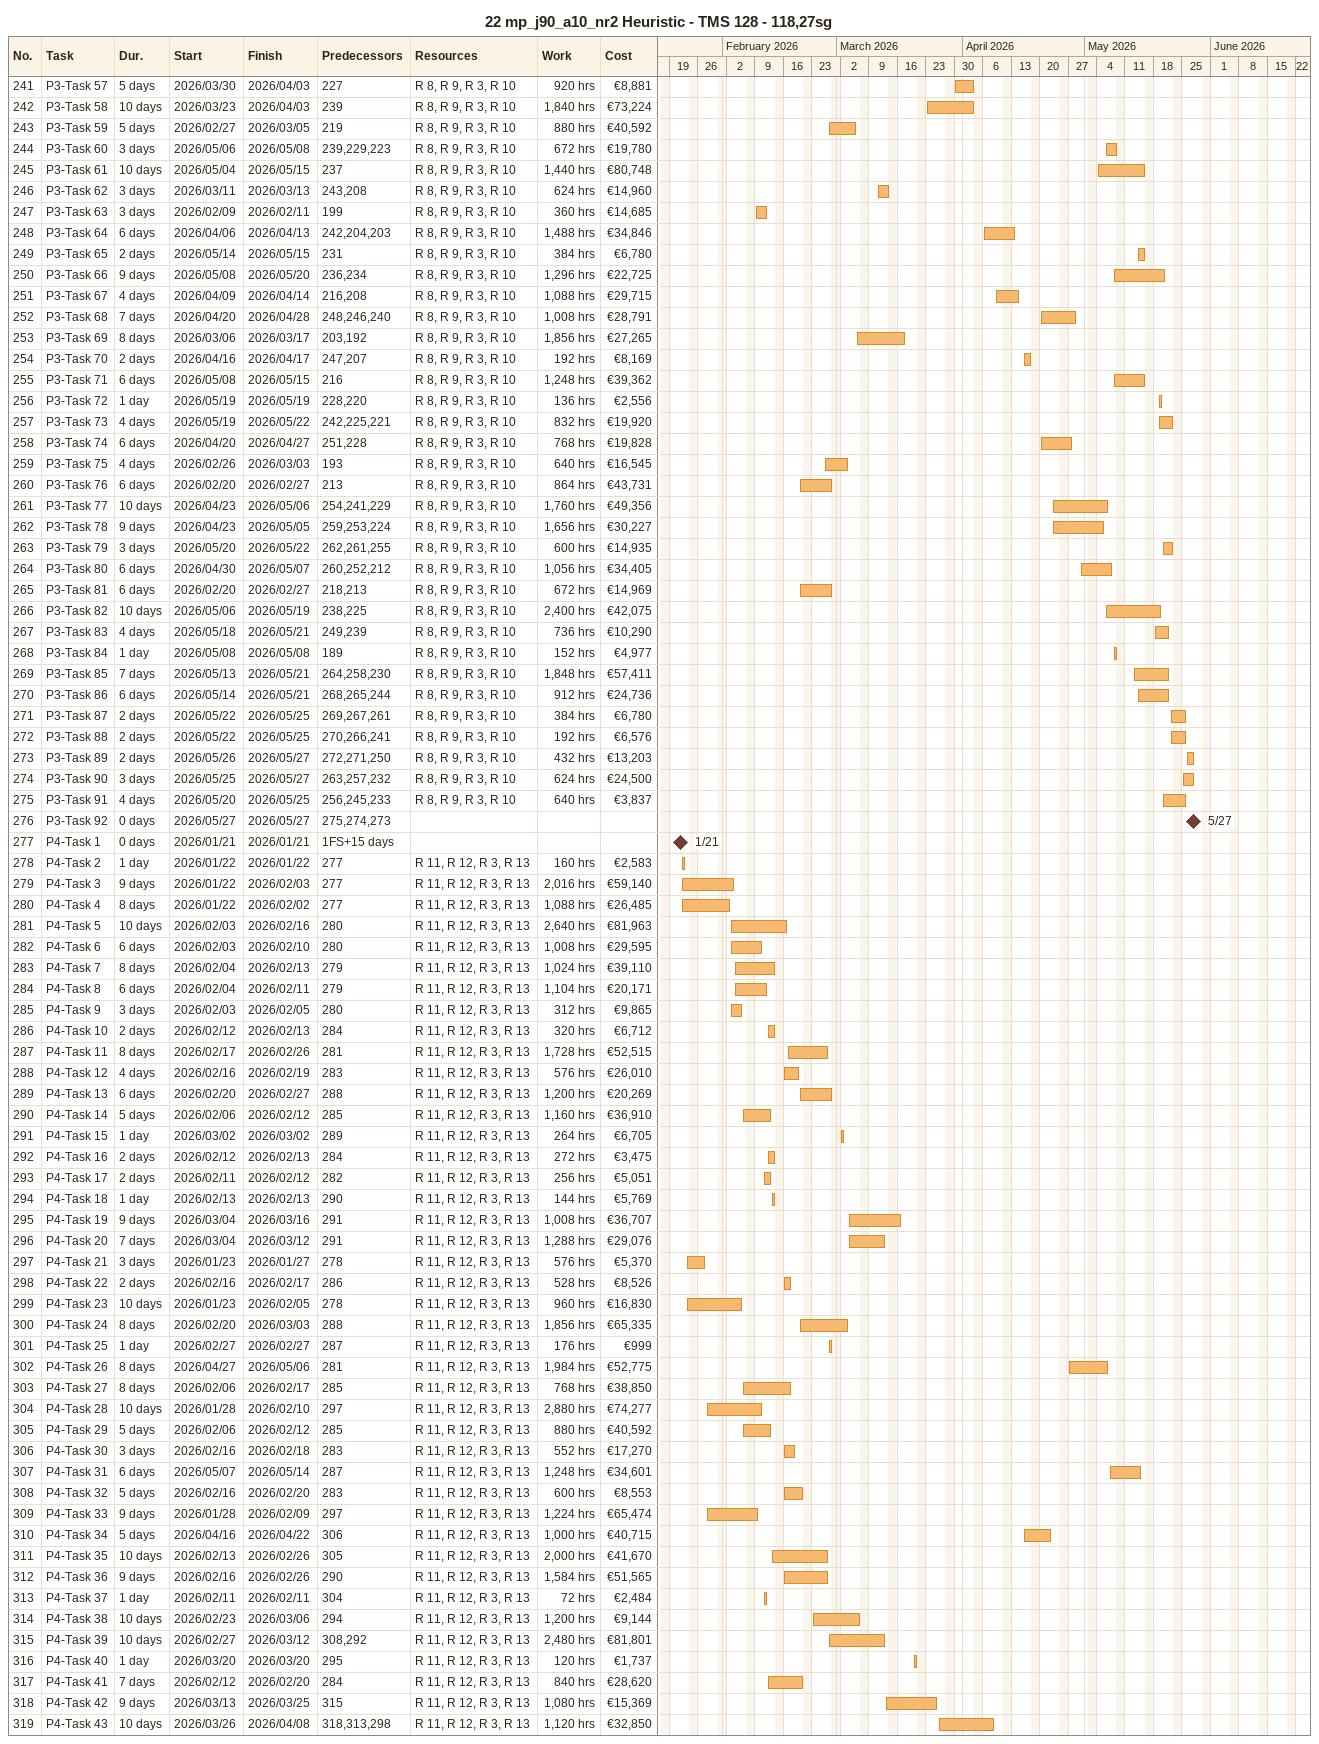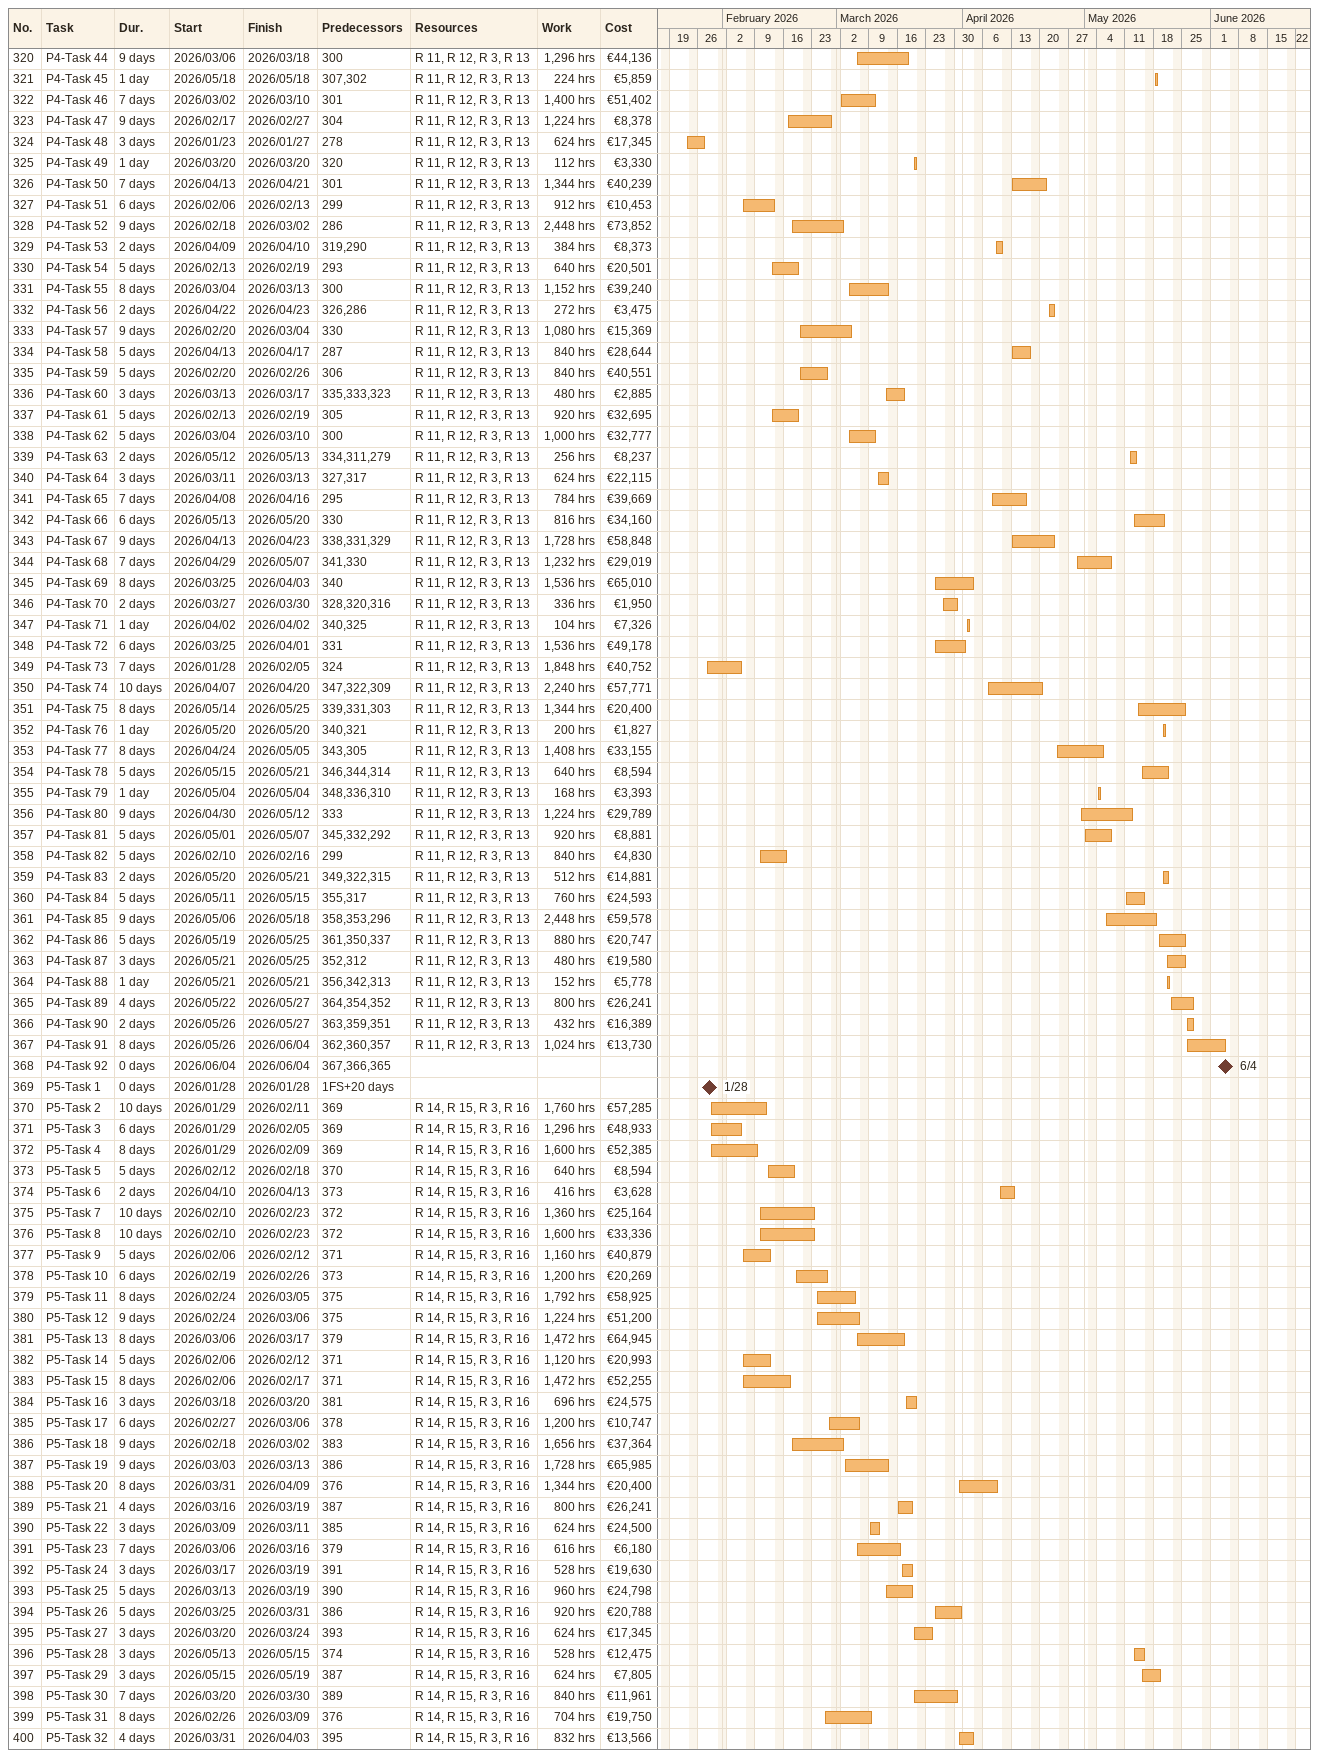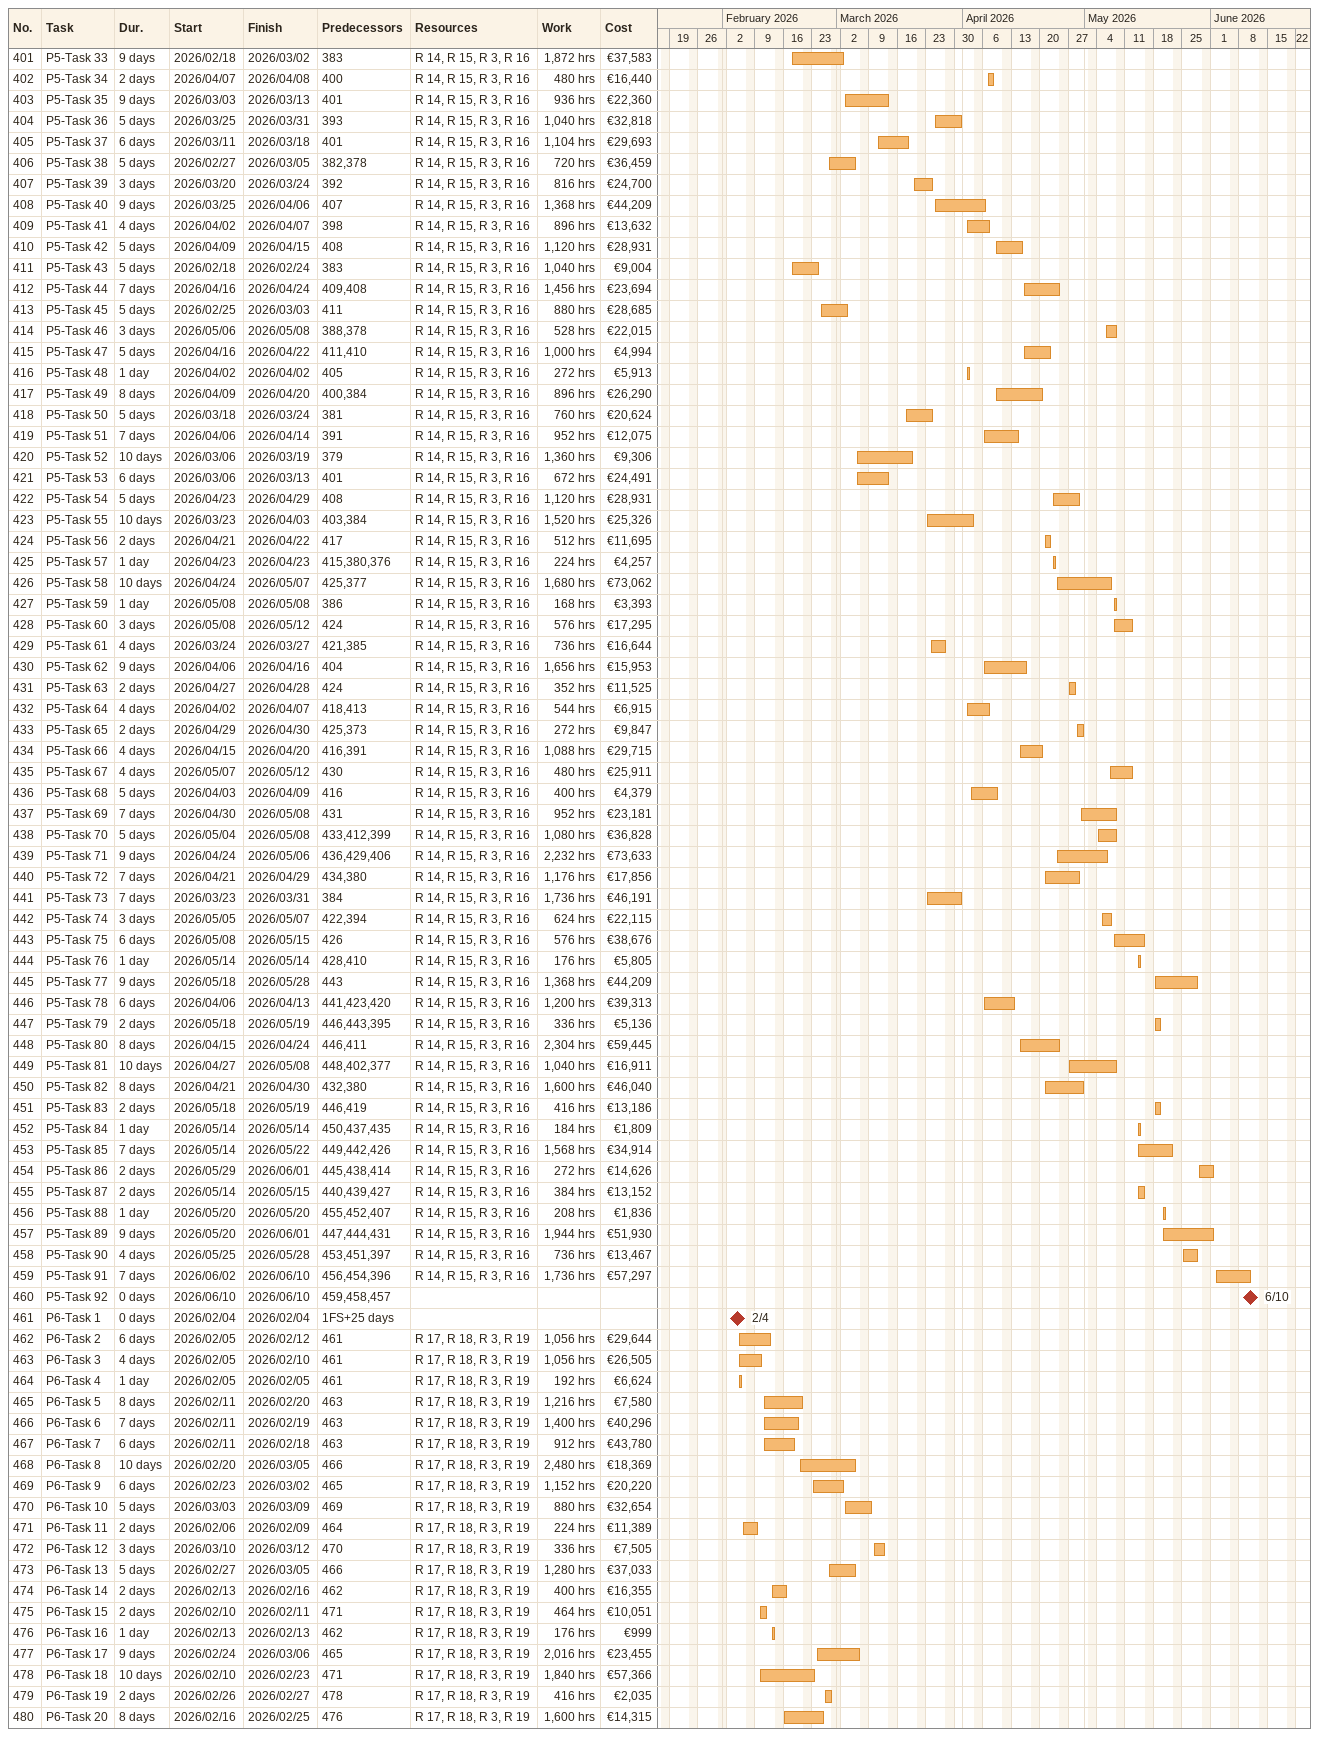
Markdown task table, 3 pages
22 mp_j90_a10_nr2 Heuristic - TMS 128 - 118,27sg

| ID | Task | Duration | Start | Finish | Predecessors | Resources | Work (h) | Cost (€) |
|---|---|---|---|---|---|---|---|---|
| 241 | P3-Task 57 | 5d | 2026-03-30 | 2026-04-03 | 227 | R 8, R 9, R 3, R 10 | 920 | 8881 |
| 242 | P3-Task 58 | 10d | 2026-03-23 | 2026-04-03 | 239 | R 8, R 9, R 3, R 10 | 1840 | 73224 |
| 243 | P3-Task 59 | 5d | 2026-02-27 | 2026-03-05 | 219 | R 8, R 9, R 3, R 10 | 880 | 40592 |
| 244 | P3-Task 60 | 3d | 2026-05-06 | 2026-05-08 | 239, 229, 223 | R 8, R 9, R 3, R 10 | 672 | 19780 |
| 245 | P3-Task 61 | 10d | 2026-05-04 | 2026-05-15 | 237 | R 8, R 9, R 3, R 10 | 1440 | 80748 |
| 246 | P3-Task 62 | 3d | 2026-03-11 | 2026-03-13 | 243, 208 | R 8, R 9, R 3, R 10 | 624 | 14960 |
| 247 | P3-Task 63 | 3d | 2026-02-09 | 2026-02-11 | 199 | R 8, R 9, R 3, R 10 | 360 | 14685 |
| 248 | P3-Task 64 | 6d | 2026-04-06 | 2026-04-13 | 242, 204, 203 | R 8, R 9, R 3, R 10 | 1488 | 34846 |
| 249 | P3-Task 65 | 2d | 2026-05-14 | 2026-05-15 | 231 | R 8, R 9, R 3, R 10 | 384 | 6780 |
| 250 | P3-Task 66 | 9d | 2026-05-08 | 2026-05-20 | 236, 234 | R 8, R 9, R 3, R 10 | 1296 | 22725 |
| 251 | P3-Task 67 | 4d | 2026-04-09 | 2026-04-14 | 216, 208 | R 8, R 9, R 3, R 10 | 1088 | 29715 |
| 252 | P3-Task 68 | 7d | 2026-04-20 | 2026-04-28 | 248, 246, 240 | R 8, R 9, R 3, R 10 | 1008 | 28791 |
| 253 | P3-Task 69 | 8d | 2026-03-06 | 2026-03-17 | 203, 192 | R 8, R 9, R 3, R 10 | 1856 | 27265 |
| 254 | P3-Task 70 | 2d | 2026-04-16 | 2026-04-17 | 247, 207 | R 8, R 9, R 3, R 10 | 192 | 8169 |
| 255 | P3-Task 71 | 6d | 2026-05-08 | 2026-05-15 | 216 | R 8, R 9, R 3, R 10 | 1248 | 39362 |
| 256 | P3-Task 72 | 1d | 2026-05-19 | 2026-05-19 | 228, 220 | R 8, R 9, R 3, R 10 | 136 | 2556 |
| 257 | P3-Task 73 | 4d | 2026-05-19 | 2026-05-22 | 242, 225, 221 | R 8, R 9, R 3, R 10 | 832 | 19920 |
| 258 | P3-Task 74 | 6d | 2026-04-20 | 2026-04-27 | 251, 228 | R 8, R 9, R 3, R 10 | 768 | 19828 |
| 259 | P3-Task 75 | 4d | 2026-02-26 | 2026-03-03 | 193 | R 8, R 9, R 3, R 10 | 640 | 16545 |
| 260 | P3-Task 76 | 6d | 2026-02-20 | 2026-02-27 | 213 | R 8, R 9, R 3, R 10 | 864 | 43731 |
| 261 | P3-Task 77 | 10d | 2026-04-23 | 2026-05-06 | 254, 241, 229 | R 8, R 9, R 3, R 10 | 1760 | 49356 |
| 262 | P3-Task 78 | 9d | 2026-04-23 | 2026-05-05 | 259, 253, 224 | R 8, R 9, R 3, R 10 | 1656 | 30227 |
| 263 | P3-Task 79 | 3d | 2026-05-20 | 2026-05-22 | 262, 261, 255 | R 8, R 9, R 3, R 10 | 600 | 14935 |
| 264 | P3-Task 80 | 6d | 2026-04-30 | 2026-05-07 | 260, 252, 212 | R 8, R 9, R 3, R 10 | 1056 | 34405 |
| 265 | P3-Task 81 | 6d | 2026-02-20 | 2026-02-27 | 218, 213 | R 8, R 9, R 3, R 10 | 672 | 14969 |
| 266 | P3-Task 82 | 10d | 2026-05-06 | 2026-05-19 | 238, 225 | R 8, R 9, R 3, R 10 | 2400 | 42075 |
| 267 | P3-Task 83 | 4d | 2026-05-18 | 2026-05-21 | 249, 239 | R 8, R 9, R 3, R 10 | 736 | 10290 |
| 268 | P3-Task 84 | 1d | 2026-05-08 | 2026-05-08 | 189 | R 8, R 9, R 3, R 10 | 152 | 4977 |
| 269 | P3-Task 85 | 7d | 2026-05-13 | 2026-05-21 | 264, 258, 230 | R 8, R 9, R 3, R 10 | 1848 | 57411 |
| 270 | P3-Task 86 | 6d | 2026-05-14 | 2026-05-21 | 268, 265, 244 | R 8, R 9, R 3, R 10 | 912 | 24736 |
| 271 | P3-Task 87 | 2d | 2026-05-22 | 2026-05-25 | 269, 267, 261 | R 8, R 9, R 3, R 10 | 384 | 6780 |
| 272 | P3-Task 88 | 2d | 2026-05-22 | 2026-05-25 | 270, 266, 241 | R 8, R 9, R 3, R 10 | 192 | 6576 |
| 273 | P3-Task 89 | 2d | 2026-05-26 | 2026-05-27 | 272, 271, 250 | R 8, R 9, R 3, R 10 | 432 | 13203 |
| 274 | P3-Task 90 | 3d | 2026-05-25 | 2026-05-27 | 263, 257, 232 | R 8, R 9, R 3, R 10 | 624 | 24500 |
| 275 | P3-Task 91 | 4d | 2026-05-20 | 2026-05-25 | 256, 245, 233 | R 8, R 9, R 3, R 10 | 640 | 3837 |
| 276 | P3-Task 92 | 0d | 2026-05-27 | 2026-05-27 | 275, 274, 273 |  |  |  |
| 277 | P4-Task 1 | 0d | 2026-01-21 | 2026-01-21 | 1FS+15d |  |  |  |
| 278 | P4-Task 2 | 1d | 2026-01-22 | 2026-01-22 | 277 | R 11, R 12, R 3, R 13 | 160 | 2583 |
| 279 | P4-Task 3 | 9d | 2026-01-22 | 2026-02-03 | 277 | R 11, R 12, R 3, R 13 | 2016 | 59140 |
| 280 | P4-Task 4 | 8d | 2026-01-22 | 2026-02-02 | 277 | R 11, R 12, R 3, R 13 | 1088 | 26485 |
| 281 | P4-Task 5 | 10d | 2026-02-03 | 2026-02-16 | 280 | R 11, R 12, R 3, R 13 | 2640 | 81963 |
| 282 | P4-Task 6 | 6d | 2026-02-03 | 2026-02-10 | 280 | R 11, R 12, R 3, R 13 | 1008 | 29595 |
| 283 | P4-Task 7 | 8d | 2026-02-04 | 2026-02-13 | 279 | R 11, R 12, R 3, R 13 | 1024 | 39110 |
| 284 | P4-Task 8 | 6d | 2026-02-04 | 2026-02-11 | 279 | R 11, R 12, R 3, R 13 | 1104 | 20171 |
| 285 | P4-Task 9 | 3d | 2026-02-03 | 2026-02-05 | 280 | R 11, R 12, R 3, R 13 | 312 | 9865 |
| 286 | P4-Task 10 | 2d | 2026-02-12 | 2026-02-13 | 284 | R 11, R 12, R 3, R 13 | 320 | 6712 |
| 287 | P4-Task 11 | 8d | 2026-02-17 | 2026-02-26 | 281 | R 11, R 12, R 3, R 13 | 1728 | 52515 |
| 288 | P4-Task 12 | 4d | 2026-02-16 | 2026-02-19 | 283 | R 11, R 12, R 3, R 13 | 576 | 26010 |
| 289 | P4-Task 13 | 6d | 2026-02-20 | 2026-02-27 | 288 | R 11, R 12, R 3, R 13 | 1200 | 20269 |
| 290 | P4-Task 14 | 5d | 2026-02-06 | 2026-02-12 | 285 | R 11, R 12, R 3, R 13 | 1160 | 36910 |
| 291 | P4-Task 15 | 1d | 2026-03-02 | 2026-03-02 | 289 | R 11, R 12, R 3, R 13 | 264 | 6705 |
| 292 | P4-Task 16 | 2d | 2026-02-12 | 2026-02-13 | 284 | R 11, R 12, R 3, R 13 | 272 | 3475 |
| 293 | P4-Task 17 | 2d | 2026-02-11 | 2026-02-12 | 282 | R 11, R 12, R 3, R 13 | 256 | 5051 |
| 294 | P4-Task 18 | 1d | 2026-02-13 | 2026-02-13 | 290 | R 11, R 12, R 3, R 13 | 144 | 5769 |
| 295 | P4-Task 19 | 9d | 2026-03-04 | 2026-03-16 | 291 | R 11, R 12, R 3, R 13 | 1008 | 36707 |
| 296 | P4-Task 20 | 7d | 2026-03-04 | 2026-03-12 | 291 | R 11, R 12, R 3, R 13 | 1288 | 29076 |
| 297 | P4-Task 21 | 3d | 2026-01-23 | 2026-01-27 | 278 | R 11, R 12, R 3, R 13 | 576 | 5370 |
| 298 | P4-Task 22 | 2d | 2026-02-16 | 2026-02-17 | 286 | R 11, R 12, R 3, R 13 | 528 | 8526 |
| 299 | P4-Task 23 | 10d | 2026-01-23 | 2026-02-05 | 278 | R 11, R 12, R 3, R 13 | 960 | 16830 |
| 300 | P4-Task 24 | 8d | 2026-02-20 | 2026-03-03 | 288 | R 11, R 12, R 3, R 13 | 1856 | 65335 |
| 301 | P4-Task 25 | 1d | 2026-02-27 | 2026-02-27 | 287 | R 11, R 12, R 3, R 13 | 176 | 999 |
| 302 | P4-Task 26 | 8d | 2026-04-27 | 2026-05-06 | 281 | R 11, R 12, R 3, R 13 | 1984 | 52775 |
| 303 | P4-Task 27 | 8d | 2026-02-06 | 2026-02-17 | 285 | R 11, R 12, R 3, R 13 | 768 | 38850 |
| 304 | P4-Task 28 | 10d | 2026-01-28 | 2026-02-10 | 297 | R 11, R 12, R 3, R 13 | 2880 | 74277 |
| 305 | P4-Task 29 | 5d | 2026-02-06 | 2026-02-12 | 285 | R 11, R 12, R 3, R 13 | 880 | 40592 |
| 306 | P4-Task 30 | 3d | 2026-02-16 | 2026-02-18 | 283 | R 11, R 12, R 3, R 13 | 552 | 17270 |
| 307 | P4-Task 31 | 6d | 2026-05-07 | 2026-05-14 | 287 | R 11, R 12, R 3, R 13 | 1248 | 34601 |
| 308 | P4-Task 32 | 5d | 2026-02-16 | 2026-02-20 | 283 | R 11, R 12, R 3, R 13 | 600 | 8553 |
| 309 | P4-Task 33 | 9d | 2026-01-28 | 2026-02-09 | 297 | R 11, R 12, R 3, R 13 | 1224 | 65474 |
| 310 | P4-Task 34 | 5d | 2026-04-16 | 2026-04-22 | 306 | R 11, R 12, R 3, R 13 | 1000 | 40715 |
| 311 | P4-Task 35 | 10d | 2026-02-13 | 2026-02-26 | 305 | R 11, R 12, R 3, R 13 | 2000 | 41670 |
| 312 | P4-Task 36 | 9d | 2026-02-16 | 2026-02-26 | 290 | R 11, R 12, R 3, R 13 | 1584 | 51565 |
| 313 | P4-Task 37 | 1d | 2026-02-11 | 2026-02-11 | 304 | R 11, R 12, R 3, R 13 | 72 | 2484 |
| 314 | P4-Task 38 | 10d | 2026-02-23 | 2026-03-06 | 294 | R 11, R 12, R 3, R 13 | 1200 | 9144 |
| 315 | P4-Task 39 | 10d | 2026-02-27 | 2026-03-12 | 308, 292 | R 11, R 12, R 3, R 13 | 2480 | 81801 |
| 316 | P4-Task 40 | 1d | 2026-03-20 | 2026-03-20 | 295 | R 11, R 12, R 3, R 13 | 120 | 1737 |
| 317 | P4-Task 41 | 7d | 2026-02-12 | 2026-02-20 | 284 | R 11, R 12, R 3, R 13 | 840 | 28620 |
| 318 | P4-Task 42 | 9d | 2026-03-13 | 2026-03-25 | 315 | R 11, R 12, R 3, R 13 | 1080 | 15369 |
| 319 | P4-Task 43 | 10d | 2026-03-26 | 2026-04-08 | 318, 313, 298 | R 11, R 12, R 3, R 13 | 1120 | 32850 |
| 320 | P4-Task 44 | 9d | 2026-03-06 | 2026-03-18 | 300 | R 11, R 12, R 3, R 13 | 1296 | 44136 |
| 321 | P4-Task 45 | 1d | 2026-05-18 | 2026-05-18 | 307, 302 | R 11, R 12, R 3, R 13 | 224 | 5859 |
| 322 | P4-Task 46 | 7d | 2026-03-02 | 2026-03-10 | 301 | R 11, R 12, R 3, R 13 | 1400 | 51402 |
| 323 | P4-Task 47 | 9d | 2026-02-17 | 2026-02-27 | 304 | R 11, R 12, R 3, R 13 | 1224 | 8378 |
| 324 | P4-Task 48 | 3d | 2026-01-23 | 2026-01-27 | 278 | R 11, R 12, R 3, R 13 | 624 | 17345 |
| 325 | P4-Task 49 | 1d | 2026-03-20 | 2026-03-20 | 320 | R 11, R 12, R 3, R 13 | 112 | 3330 |
| 326 | P4-Task 50 | 7d | 2026-04-13 | 2026-04-21 | 301 | R 11, R 12, R 3, R 13 | 1344 | 40239 |
| 327 | P4-Task 51 | 6d | 2026-02-06 | 2026-02-13 | 299 | R 11, R 12, R 3, R 13 | 912 | 10453 |
| 328 | P4-Task 52 | 9d | 2026-02-18 | 2026-03-02 | 286 | R 11, R 12, R 3, R 13 | 2448 | 73852 |
| 329 | P4-Task 53 | 2d | 2026-04-09 | 2026-04-10 | 319, 290 | R 11, R 12, R 3, R 13 | 384 | 8373 |
| 330 | P4-Task 54 | 5d | 2026-02-13 | 2026-02-19 | 293 | R 11, R 12, R 3, R 13 | 640 | 20501 |
| 331 | P4-Task 55 | 8d | 2026-03-04 | 2026-03-13 | 300 | R 11, R 12, R 3, R 13 | 1152 | 39240 |
| 332 | P4-Task 56 | 2d | 2026-04-22 | 2026-04-23 | 326, 286 | R 11, R 12, R 3, R 13 | 272 | 3475 |
| 333 | P4-Task 57 | 9d | 2026-02-20 | 2026-03-04 | 330 | R 11, R 12, R 3, R 13 | 1080 | 15369 |
| 334 | P4-Task 58 | 5d | 2026-04-13 | 2026-04-17 | 287 | R 11, R 12, R 3, R 13 | 840 | 28644 |
| 335 | P4-Task 59 | 5d | 2026-02-20 | 2026-02-26 | 306 | R 11, R 12, R 3, R 13 | 840 | 40551 |
| 336 | P4-Task 60 | 3d | 2026-03-13 | 2026-03-17 | 335, 333, 323 | R 11, R 12, R 3, R 13 | 480 | 2885 |
| 337 | P4-Task 61 | 5d | 2026-02-13 | 2026-02-19 | 305 | R 11, R 12, R 3, R 13 | 920 | 32695 |
| 338 | P4-Task 62 | 5d | 2026-03-04 | 2026-03-10 | 300 | R 11, R 12, R 3, R 13 | 1000 | 32777 |
| 339 | P4-Task 63 | 2d | 2026-05-12 | 2026-05-13 | 334, 311, 279 | R 11, R 12, R 3, R 13 | 256 | 8237 |
| 340 | P4-Task 64 | 3d | 2026-03-11 | 2026-03-13 | 327, 317 | R 11, R 12, R 3, R 13 | 624 | 22115 |
| 341 | P4-Task 65 | 7d | 2026-04-08 | 2026-04-16 | 295 | R 11, R 12, R 3, R 13 | 784 | 39669 |
| 342 | P4-Task 66 | 6d | 2026-05-13 | 2026-05-20 | 330 | R 11, R 12, R 3, R 13 | 816 | 34160 |
| 343 | P4-Task 67 | 9d | 2026-04-13 | 2026-04-23 | 338, 331, 329 | R 11, R 12, R 3, R 13 | 1728 | 58848 |
| 344 | P4-Task 68 | 7d | 2026-04-29 | 2026-05-07 | 341, 330 | R 11, R 12, R 3, R 13 | 1232 | 29019 |
| 345 | P4-Task 69 | 8d | 2026-03-25 | 2026-04-03 | 340 | R 11, R 12, R 3, R 13 | 1536 | 65010 |
| 346 | P4-Task 70 | 2d | 2026-03-27 | 2026-03-30 | 328, 320, 316 | R 11, R 12, R 3, R 13 | 336 | 1950 |
| 347 | P4-Task 71 | 1d | 2026-04-02 | 2026-04-02 | 340, 325 | R 11, R 12, R 3, R 13 | 104 | 7326 |
| 348 | P4-Task 72 | 6d | 2026-03-25 | 2026-04-01 | 331 | R 11, R 12, R 3, R 13 | 1536 | 49178 |
| 349 | P4-Task 73 | 7d | 2026-01-28 | 2026-02-05 | 324 | R 11, R 12, R 3, R 13 | 1848 | 40752 |
| 350 | P4-Task 74 | 10d | 2026-04-07 | 2026-04-20 | 347, 322, 309 | R 11, R 12, R 3, R 13 | 2240 | 57771 |
| 351 | P4-Task 75 | 8d | 2026-05-14 | 2026-05-25 | 339, 331, 303 | R 11, R 12, R 3, R 13 | 1344 | 20400 |
| 352 | P4-Task 76 | 1d | 2026-05-20 | 2026-05-20 | 340, 321 | R 11, R 12, R 3, R 13 | 200 | 1827 |
| 353 | P4-Task 77 | 8d | 2026-04-24 | 2026-05-05 | 343, 305 | R 11, R 12, R 3, R 13 | 1408 | 33155 |
| 354 | P4-Task 78 | 5d | 2026-05-15 | 2026-05-21 | 346, 344, 314 | R 11, R 12, R 3, R 13 | 640 | 8594 |
| 355 | P4-Task 79 | 1d | 2026-05-04 | 2026-05-04 | 348, 336, 310 | R 11, R 12, R 3, R 13 | 168 | 3393 |
| 356 | P4-Task 80 | 9d | 2026-04-30 | 2026-05-12 | 333 | R 11, R 12, R 3, R 13 | 1224 | 29789 |
| 357 | P4-Task 81 | 5d | 2026-05-01 | 2026-05-07 | 345, 332, 292 | R 11, R 12, R 3, R 13 | 920 | 8881 |
| 358 | P4-Task 82 | 5d | 2026-02-10 | 2026-02-16 | 299 | R 11, R 12, R 3, R 13 | 840 | 4830 |
| 359 | P4-Task 83 | 2d | 2026-05-20 | 2026-05-21 | 349, 322, 315 | R 11, R 12, R 3, R 13 | 512 | 14881 |
| 360 | P4-Task 84 | 5d | 2026-05-11 | 2026-05-15 | 355, 317 | R 11, R 12, R 3, R 13 | 760 | 24593 |
| 361 | P4-Task 85 | 9d | 2026-05-06 | 2026-05-18 | 358, 353, 296 | R 11, R 12, R 3, R 13 | 2448 | 59578 |
| 362 | P4-Task 86 | 5d | 2026-05-19 | 2026-05-25 | 361, 350, 337 | R 11, R 12, R 3, R 13 | 880 | 20747 |
| 363 | P4-Task 87 | 3d | 2026-05-21 | 2026-05-25 | 352, 312 | R 11, R 12, R 3, R 13 | 480 | 19580 |
| 364 | P4-Task 88 | 1d | 2026-05-21 | 2026-05-21 | 356, 342, 313 | R 11, R 12, R 3, R 13 | 152 | 5778 |
| 365 | P4-Task 89 | 4d | 2026-05-22 | 2026-05-27 | 364, 354, 352 | R 11, R 12, R 3, R 13 | 800 | 26241 |
| 366 | P4-Task 90 | 2d | 2026-05-26 | 2026-05-27 | 363, 359, 351 | R 11, R 12, R 3, R 13 | 432 | 16389 |
| 367 | P4-Task 91 | 8d | 2026-05-26 | 2026-06-04 | 362, 360, 357 | R 11, R 12, R 3, R 13 | 1024 | 13730 |
| 368 | P4-Task 92 | 0d | 2026-06-04 | 2026-06-04 | 367, 366, 365 |  |  |  |
| 369 | P5-Task 1 | 0d | 2026-01-28 | 2026-01-28 | 1FS+20d |  |  |  |
| 370 | P5-Task 2 | 10d | 2026-01-29 | 2026-02-11 | 369 | R 14, R 15, R 3, R 16 | 1760 | 57285 |
| 371 | P5-Task 3 | 6d | 2026-01-29 | 2026-02-05 | 369 | R 14, R 15, R 3, R 16 | 1296 | 48933 |
| 372 | P5-Task 4 | 8d | 2026-01-29 | 2026-02-09 | 369 | R 14, R 15, R 3, R 16 | 1600 | 52385 |
| 373 | P5-Task 5 | 5d | 2026-02-12 | 2026-02-18 | 370 | R 14, R 15, R 3, R 16 | 640 | 8594 |
| 374 | P5-Task 6 | 2d | 2026-04-10 | 2026-04-13 | 373 | R 14, R 15, R 3, R 16 | 416 | 3628 |
| 375 | P5-Task 7 | 10d | 2026-02-10 | 2026-02-23 | 372 | R 14, R 15, R 3, R 16 | 1360 | 25164 |
| 376 | P5-Task 8 | 10d | 2026-02-10 | 2026-02-23 | 372 | R 14, R 15, R 3, R 16 | 1600 | 33336 |
| 377 | P5-Task 9 | 5d | 2026-02-06 | 2026-02-12 | 371 | R 14, R 15, R 3, R 16 | 1160 | 40879 |
| 378 | P5-Task 10 | 6d | 2026-02-19 | 2026-02-26 | 373 | R 14, R 15, R 3, R 16 | 1200 | 20269 |
| 379 | P5-Task 11 | 8d | 2026-02-24 | 2026-03-05 | 375 | R 14, R 15, R 3, R 16 | 1792 | 58925 |
| 380 | P5-Task 12 | 9d | 2026-02-24 | 2026-03-06 | 375 | R 14, R 15, R 3, R 16 | 1224 | 51200 |
| 381 | P5-Task 13 | 8d | 2026-03-06 | 2026-03-17 | 379 | R 14, R 15, R 3, R 16 | 1472 | 64945 |
| 382 | P5-Task 14 | 5d | 2026-02-06 | 2026-02-12 | 371 | R 14, R 15, R 3, R 16 | 1120 | 20993 |
| 383 | P5-Task 15 | 8d | 2026-02-06 | 2026-02-17 | 371 | R 14, R 15, R 3, R 16 | 1472 | 52255 |
| 384 | P5-Task 16 | 3d | 2026-03-18 | 2026-03-20 | 381 | R 14, R 15, R 3, R 16 | 696 | 24575 |
| 385 | P5-Task 17 | 6d | 2026-02-27 | 2026-03-06 | 378 | R 14, R 15, R 3, R 16 | 1200 | 10747 |
| 386 | P5-Task 18 | 9d | 2026-02-18 | 2026-03-02 | 383 | R 14, R 15, R 3, R 16 | 1656 | 37364 |
| 387 | P5-Task 19 | 9d | 2026-03-03 | 2026-03-13 | 386 | R 14, R 15, R 3, R 16 | 1728 | 65985 |
| 388 | P5-Task 20 | 8d | 2026-03-31 | 2026-04-09 | 376 | R 14, R 15, R 3, R 16 | 1344 | 20400 |
| 389 | P5-Task 21 | 4d | 2026-03-16 | 2026-03-19 | 387 | R 14, R 15, R 3, R 16 | 800 | 26241 |
| 390 | P5-Task 22 | 3d | 2026-03-09 | 2026-03-11 | 385 | R 14, R 15, R 3, R 16 | 624 | 24500 |
| 391 | P5-Task 23 | 7d | 2026-03-06 | 2026-03-16 | 379 | R 14, R 15, R 3, R 16 | 616 | 6180 |
| 392 | P5-Task 24 | 3d | 2026-03-17 | 2026-03-19 | 391 | R 14, R 15, R 3, R 16 | 528 | 19630 |
| 393 | P5-Task 25 | 5d | 2026-03-13 | 2026-03-19 | 390 | R 14, R 15, R 3, R 16 | 960 | 24798 |
| 394 | P5-Task 26 | 5d | 2026-03-25 | 2026-03-31 | 386 | R 14, R 15, R 3, R 16 | 920 | 20788 |
| 395 | P5-Task 27 | 3d | 2026-03-20 | 2026-03-24 | 393 | R 14, R 15, R 3, R 16 | 624 | 17345 |
| 396 | P5-Task 28 | 3d | 2026-05-13 | 2026-05-15 | 374 | R 14, R 15, R 3, R 16 | 528 | 12475 |
| 397 | P5-Task 29 | 3d | 2026-05-15 | 2026-05-19 | 387 | R 14, R 15, R 3, R 16 | 624 | 7805 |
| 398 | P5-Task 30 | 7d | 2026-03-20 | 2026-03-30 | 389 | R 14, R 15, R 3, R 16 | 840 | 11961 |
| 399 | P5-Task 31 | 8d | 2026-02-26 | 2026-03-09 | 376 | R 14, R 15, R 3, R 16 | 704 | 19750 |
| 400 | P5-Task 32 | 4d | 2026-03-31 | 2026-04-03 | 395 | R 14, R 15, R 3, R 16 | 832 | 13566 |
| 401 | P5-Task 33 | 9d | 2026-02-18 | 2026-03-02 | 383 | R 14, R 15, R 3, R 16 | 1872 | 37583 |
| 402 | P5-Task 34 | 2d | 2026-04-07 | 2026-04-08 | 400 | R 14, R 15, R 3, R 16 | 480 | 16440 |
| 403 | P5-Task 35 | 9d | 2026-03-03 | 2026-03-13 | 401 | R 14, R 15, R 3, R 16 | 936 | 22360 |
| 404 | P5-Task 36 | 5d | 2026-03-25 | 2026-03-31 | 393 | R 14, R 15, R 3, R 16 | 1040 | 32818 |
| 405 | P5-Task 37 | 6d | 2026-03-11 | 2026-03-18 | 401 | R 14, R 15, R 3, R 16 | 1104 | 29693 |
| 406 | P5-Task 38 | 5d | 2026-02-27 | 2026-03-05 | 382, 378 | R 14, R 15, R 3, R 16 | 720 | 36459 |
| 407 | P5-Task 39 | 3d | 2026-03-20 | 2026-03-24 | 392 | R 14, R 15, R 3, R 16 | 816 | 24700 |
| 408 | P5-Task 40 | 9d | 2026-03-25 | 2026-04-06 | 407 | R 14, R 15, R 3, R 16 | 1368 | 44209 |
| 409 | P5-Task 41 | 4d | 2026-04-02 | 2026-04-07 | 398 | R 14, R 15, R 3, R 16 | 896 | 13632 |
| 410 | P5-Task 42 | 5d | 2026-04-09 | 2026-04-15 | 408 | R 14, R 15, R 3, R 16 | 1120 | 28931 |
| 411 | P5-Task 43 | 5d | 2026-02-18 | 2026-02-24 | 383 | R 14, R 15, R 3, R 16 | 1040 | 9004 |
| 412 | P5-Task 44 | 7d | 2026-04-16 | 2026-04-24 | 409, 408 | R 14, R 15, R 3, R 16 | 1456 | 23694 |
| 413 | P5-Task 45 | 5d | 2026-02-25 | 2026-03-03 | 411 | R 14, R 15, R 3, R 16 | 880 | 28685 |
| 414 | P5-Task 46 | 3d | 2026-05-06 | 2026-05-08 | 388, 378 | R 14, R 15, R 3, R 16 | 528 | 22015 |
| 415 | P5-Task 47 | 5d | 2026-04-16 | 2026-04-22 | 411, 410 | R 14, R 15, R 3, R 16 | 1000 | 4994 |
| 416 | P5-Task 48 | 1d | 2026-04-02 | 2026-04-02 | 405 | R 14, R 15, R 3, R 16 | 272 | 5913 |
| 417 | P5-Task 49 | 8d | 2026-04-09 | 2026-04-20 | 400, 384 | R 14, R 15, R 3, R 16 | 896 | 26290 |
| 418 | P5-Task 50 | 5d | 2026-03-18 | 2026-03-24 | 381 | R 14, R 15, R 3, R 16 | 760 | 20624 |
| 419 | P5-Task 51 | 7d | 2026-04-06 | 2026-04-14 | 391 | R 14, R 15, R 3, R 16 | 952 | 12075 |
| 420 | P5-Task 52 | 10d | 2026-03-06 | 2026-03-19 | 379 | R 14, R 15, R 3, R 16 | 1360 | 9306 |
| 421 | P5-Task 53 | 6d | 2026-03-06 | 2026-03-13 | 401 | R 14, R 15, R 3, R 16 | 672 | 24491 |
| 422 | P5-Task 54 | 5d | 2026-04-23 | 2026-04-29 | 408 | R 14, R 15, R 3, R 16 | 1120 | 28931 |
| 423 | P5-Task 55 | 10d | 2026-03-23 | 2026-04-03 | 403, 384 | R 14, R 15, R 3, R 16 | 1520 | 25326 |
| 424 | P5-Task 56 | 2d | 2026-04-21 | 2026-04-22 | 417 | R 14, R 15, R 3, R 16 | 512 | 11695 |
| 425 | P5-Task 57 | 1d | 2026-04-23 | 2026-04-23 | 415, 380, 376 | R 14, R 15, R 3, R 16 | 224 | 4257 |
| 426 | P5-Task 58 | 10d | 2026-04-24 | 2026-05-07 | 425, 377 | R 14, R 15, R 3, R 16 | 1680 | 73062 |
| 427 | P5-Task 59 | 1d | 2026-05-08 | 2026-05-08 | 386 | R 14, R 15, R 3, R 16 | 168 | 3393 |
| 428 | P5-Task 60 | 3d | 2026-05-08 | 2026-05-12 | 424 | R 14, R 15, R 3, R 16 | 576 | 17295 |
| 429 | P5-Task 61 | 4d | 2026-03-24 | 2026-03-27 | 421, 385 | R 14, R 15, R 3, R 16 | 736 | 16644 |
| 430 | P5-Task 62 | 9d | 2026-04-06 | 2026-04-16 | 404 | R 14, R 15, R 3, R 16 | 1656 | 15953 |
| 431 | P5-Task 63 | 2d | 2026-04-27 | 2026-04-28 | 424 | R 14, R 15, R 3, R 16 | 352 | 11525 |
| 432 | P5-Task 64 | 4d | 2026-04-02 | 2026-04-07 | 418, 413 | R 14, R 15, R 3, R 16 | 544 | 6915 |
| 433 | P5-Task 65 | 2d | 2026-04-29 | 2026-04-30 | 425, 373 | R 14, R 15, R 3, R 16 | 272 | 9847 |
| 434 | P5-Task 66 | 4d | 2026-04-15 | 2026-04-20 | 416, 391 | R 14, R 15, R 3, R 16 | 1088 | 29715 |
| 435 | P5-Task 67 | 4d | 2026-05-07 | 2026-05-12 | 430 | R 14, R 15, R 3, R 16 | 480 | 25911 |
| 436 | P5-Task 68 | 5d | 2026-04-03 | 2026-04-09 | 416 | R 14, R 15, R 3, R 16 | 400 | 4379 |
| 437 | P5-Task 69 | 7d | 2026-04-30 | 2026-05-08 | 431 | R 14, R 15, R 3, R 16 | 952 | 23181 |
| 438 | P5-Task 70 | 5d | 2026-05-04 | 2026-05-08 | 433, 412, 399 | R 14, R 15, R 3, R 16 | 1080 | 36828 |
| 439 | P5-Task 71 | 9d | 2026-04-24 | 2026-05-06 | 436, 429, 406 | R 14, R 15, R 3, R 16 | 2232 | 73633 |
| 440 | P5-Task 72 | 7d | 2026-04-21 | 2026-04-29 | 434, 380 | R 14, R 15, R 3, R 16 | 1176 | 17856 |
| 441 | P5-Task 73 | 7d | 2026-03-23 | 2026-03-31 | 384 | R 14, R 15, R 3, R 16 | 1736 | 46191 |
| 442 | P5-Task 74 | 3d | 2026-05-05 | 2026-05-07 | 422, 394 | R 14, R 15, R 3, R 16 | 624 | 22115 |
| 443 | P5-Task 75 | 6d | 2026-05-08 | 2026-05-15 | 426 | R 14, R 15, R 3, R 16 | 576 | 38676 |
| 444 | P5-Task 76 | 1d | 2026-05-14 | 2026-05-14 | 428, 410 | R 14, R 15, R 3, R 16 | 176 | 5805 |
| 445 | P5-Task 77 | 9d | 2026-05-18 | 2026-05-28 | 443 | R 14, R 15, R 3, R 16 | 1368 | 44209 |
| 446 | P5-Task 78 | 6d | 2026-04-06 | 2026-04-13 | 441, 423, 420 | R 14, R 15, R 3, R 16 | 1200 | 39313 |
| 447 | P5-Task 79 | 2d | 2026-05-18 | 2026-05-19 | 446, 443, 395 | R 14, R 15, R 3, R 16 | 336 | 5136 |
| 448 | P5-Task 80 | 8d | 2026-04-15 | 2026-04-24 | 446, 411 | R 14, R 15, R 3, R 16 | 2304 | 59445 |
| 449 | P5-Task 81 | 10d | 2026-04-27 | 2026-05-08 | 448, 402, 377 | R 14, R 15, R 3, R 16 | 1040 | 16911 |
| 450 | P5-Task 82 | 8d | 2026-04-21 | 2026-04-30 | 432, 380 | R 14, R 15, R 3, R 16 | 1600 | 46040 |
| 451 | P5-Task 83 | 2d | 2026-05-18 | 2026-05-19 | 446, 419 | R 14, R 15, R 3, R 16 | 416 | 13186 |
| 452 | P5-Task 84 | 1d | 2026-05-14 | 2026-05-14 | 450, 437, 435 | R 14, R 15, R 3, R 16 | 184 | 1809 |
| 453 | P5-Task 85 | 7d | 2026-05-14 | 2026-05-22 | 449, 442, 426 | R 14, R 15, R 3, R 16 | 1568 | 34914 |
| 454 | P5-Task 86 | 2d | 2026-05-29 | 2026-06-01 | 445, 438, 414 | R 14, R 15, R 3, R 16 | 272 | 14626 |
| 455 | P5-Task 87 | 2d | 2026-05-14 | 2026-05-15 | 440, 439, 427 | R 14, R 15, R 3, R 16 | 384 | 13152 |
| 456 | P5-Task 88 | 1d | 2026-05-20 | 2026-05-20 | 455, 452, 407 | R 14, R 15, R 3, R 16 | 208 | 1836 |
| 457 | P5-Task 89 | 9d | 2026-05-20 | 2026-06-01 | 447, 444, 431 | R 14, R 15, R 3, R 16 | 1944 | 51930 |
| 458 | P5-Task 90 | 4d | 2026-05-25 | 2026-05-28 | 453, 451, 397 | R 14, R 15, R 3, R 16 | 736 | 13467 |
| 459 | P5-Task 91 | 7d | 2026-06-02 | 2026-06-10 | 456, 454, 396 | R 14, R 15, R 3, R 16 | 1736 | 57297 |
| 460 | P5-Task 92 | 0d | 2026-06-10 | 2026-06-10 | 459, 458, 457 |  |  |  |
| 461 | P6-Task 1 | 0d | 2026-02-04 | 2026-02-04 | 1FS+25d |  |  |  |
| 462 | P6-Task 2 | 6d | 2026-02-05 | 2026-02-12 | 461 | R 17, R 18, R 3, R 19 | 1056 | 29644 |
| 463 | P6-Task 3 | 4d | 2026-02-05 | 2026-02-10 | 461 | R 17, R 18, R 3, R 19 | 1056 | 26505 |
| 464 | P6-Task 4 | 1d | 2026-02-05 | 2026-02-05 | 461 | R 17, R 18, R 3, R 19 | 192 | 6624 |
| 465 | P6-Task 5 | 8d | 2026-02-11 | 2026-02-20 | 463 | R 17, R 18, R 3, R 19 | 1216 | 7580 |
| 466 | P6-Task 6 | 7d | 2026-02-11 | 2026-02-19 | 463 | R 17, R 18, R 3, R 19 | 1400 | 40296 |
| 467 | P6-Task 7 | 6d | 2026-02-11 | 2026-02-18 | 463 | R 17, R 18, R 3, R 19 | 912 | 43780 |
| 468 | P6-Task 8 | 10d | 2026-02-20 | 2026-03-05 | 466 | R 17, R 18, R 3, R 19 | 2480 | 18369 |
| 469 | P6-Task 9 | 6d | 2026-02-23 | 2026-03-02 | 465 | R 17, R 18, R 3, R 19 | 1152 | 20220 |
| 470 | P6-Task 10 | 5d | 2026-03-03 | 2026-03-09 | 469 | R 17, R 18, R 3, R 19 | 880 | 32654 |
| 471 | P6-Task 11 | 2d | 2026-02-06 | 2026-02-09 | 464 | R 17, R 18, R 3, R 19 | 224 | 11389 |
| 472 | P6-Task 12 | 3d | 2026-03-10 | 2026-03-12 | 470 | R 17, R 18, R 3, R 19 | 336 | 7505 |
| 473 | P6-Task 13 | 5d | 2026-02-27 | 2026-03-05 | 466 | R 17, R 18, R 3, R 19 | 1280 | 37033 |
| 474 | P6-Task 14 | 2d | 2026-02-13 | 2026-02-16 | 462 | R 17, R 18, R 3, R 19 | 400 | 16355 |
| 475 | P6-Task 15 | 2d | 2026-02-10 | 2026-02-11 | 471 | R 17, R 18, R 3, R 19 | 464 | 10051 |
| 476 | P6-Task 16 | 1d | 2026-02-13 | 2026-02-13 | 462 | R 17, R 18, R 3, R 19 | 176 | 999 |
| 477 | P6-Task 17 | 9d | 2026-02-24 | 2026-03-06 | 465 | R 17, R 18, R 3, R 19 | 2016 | 23455 |
| 478 | P6-Task 18 | 10d | 2026-02-10 | 2026-02-23 | 471 | R 17, R 18, R 3, R 19 | 1840 | 57366 |
| 479 | P6-Task 19 | 2d | 2026-02-26 | 2026-02-27 | 478 | R 17, R 18, R 3, R 19 | 416 | 2035 |
| 480 | P6-Task 20 | 8d | 2026-02-16 | 2026-02-25 | 476 | R 17, R 18, R 3, R 19 | 1600 | 14315 |
